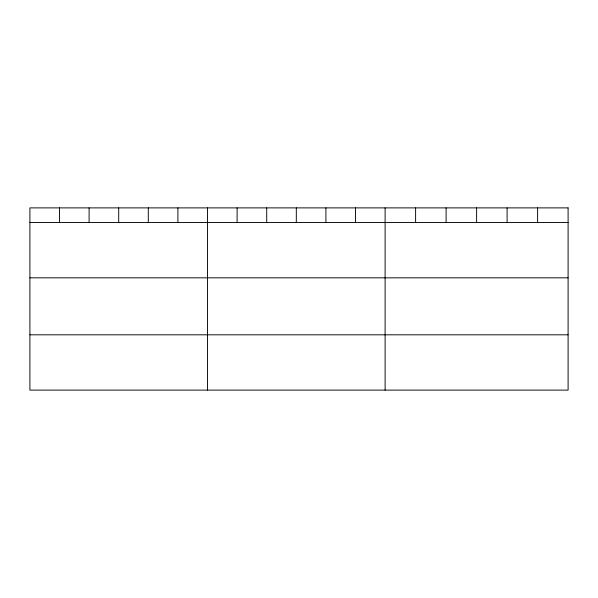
<?xml version="1.0" encoding="UTF-8"?>
<svg xmlns="http://www.w3.org/2000/svg" width="598" height="598" viewBox="0 0 598 598"><rect width="100%" height="100%" fill="white"/><g stroke="black" fill="none" stroke-linecap="round" stroke-linejoin="round"><path stroke-width="0.9" d="M29.9 222.531L568.1 222.531M29.9 277.831L568.1 277.831M29.9 334.813L568.1 334.813M537.602 207.887L537.602 222.531M507.104 207.887L507.104 222.531M476.606 207.887L476.606 222.531M446.108 207.887L446.108 222.531M415.61 207.887L415.61 222.531M385.112 207.887L385.112 390.113M355.511 207.887L355.511 222.531M325.91 207.887L325.91 222.531M296.309 207.887L296.309 222.531M266.708 207.887L266.708 222.531M237.107 207.887L237.107 222.531M207.506 207.887L207.506 390.113M177.905 207.887L177.905 222.531M148.304 207.887L148.304 222.531M118.703 207.887L118.703 222.531M89.102 207.887L89.102 222.531M59.501 207.887L59.501 222.531M568.1 207.887L29.9 207.887L29.9 390.113L568.1 390.113L568.1 207.887"/></g></svg>
